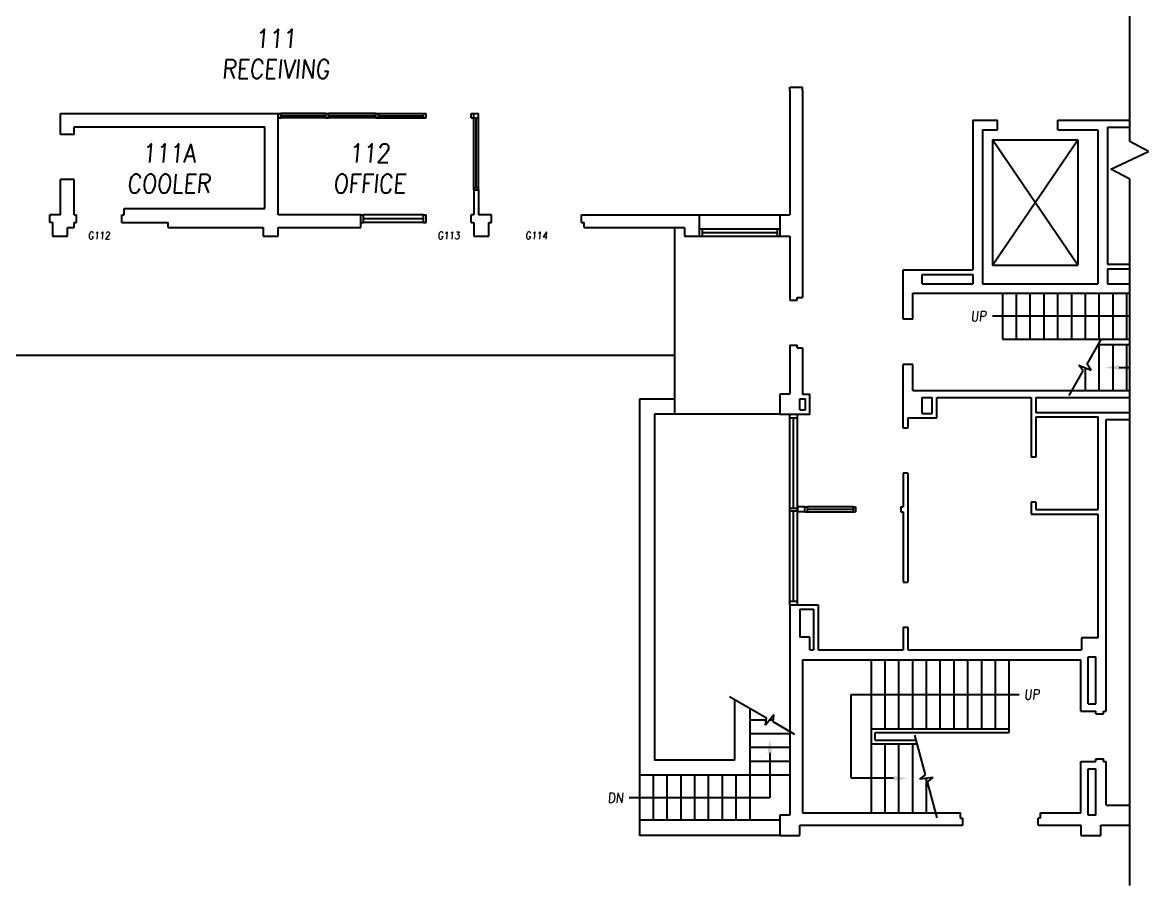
# Model space of a CAD drawing. Extents: x 1352 to 4778, y 442 to 3442.
# Drawn here: x 3756 to 4654, y 749 to 1437 of the extents above; entities that cross this region are included whole.
import ezdxf
from ezdxf.enums import TextEntityAlignment as Align

# ---------------------------------------------------------------- set-up
doc = ezdxf.new("R2010")
doc.units = 0
doc.header["$MEASUREMENT"] = 0
for name, color, linetype in [('A-BELOW', 111, 'CONTINUOUS'), ('A-FS-ID', 6, 'CONTINUOUS'), ('A-FS-NM', 6, 'CONTINUOUS'), ('A-GLAZ', 191, 'CONTINUOUS'), ('A-STRS', 4, 'CONTINUOUS'), ('A-WL-EX', 171, 'CONTINUOUS')]:
    doc.layers.add(name, color=color, linetype=linetype)
doc.styles.get("Standard").update_dxf_attribs({"font": 'romans.shx', "width": 0.85, "oblique": 5, "height": 15})

msp = doc.modelspace()

# ---------------------------------------------------------------- linework, layer by layer
at = {"layer": 'A-BELOW'}
for p, q in [((4639, 1342.12), (4639, 1902.12)), ((3998, 1364.62), (3962, 1364.62)), ((3998, 1361), (3962, 1361)), ((4038, 1364.62), (4000, 1364.62)), ((4038, 1361), (4000, 1361)), ((4040, 1364.62), (4076, 1364.62)), ((4040, 1361), (4076, 1361)), ((4116, 1305.62), (4116, 1361)), ((4119.63, 1305.62), (4119.63, 1361)), ((4654, 1334.12), (4639, 1342.12)), ((4624, 1320.12), (4654, 1334.12)), ((4639, 1312.12), (4624, 1320.12)), ((4639, 748.62), (4639, 1312.12)), ((4076, 1283.62), (4028, 1283.62)), ((4076, 1277.62), (4028, 1277.62)), ((4296, 1283.62), (4360, 1283.62)), ((4276, 1273.62), (4276, 1124.62)), ((4298, 1272.62), (4358, 1272.62)), ((4298, 1266.62), (4358, 1266.62)), ((4276, 1136.62), (4248, 1136.62)), ((4248, 1136.62), (4248, 788.62)), ((4360, 1124.62), (4260, 1124.62)), ((4260, 1124.62), (4260, 848.62)), ((4368, 1049.62), (4368, 1121.87)), ((4374, 1049.62), (4374, 1121.87)), ((4418.5, 1050.62), (4382, 1050.62)), ((4368, 975.37), (4368, 1047.62)), ((4374, 975.37), (4374, 1047.62)), ((4382, 1046.62), (4418.5, 1046.62)), ((4349.4, 882.12), (4320, 899.1)), ((4324, 896.79), (4324, 848.62)), ((4336, 889.86), (4336, 800.62)), ((4349.22, 880.62), (4336, 880.62)), ((4355.28, 884.79), (4348.73, 876.45)), ((4348.73, 876.45), (4349.4, 882.12)), ((4354.78, 880.62), (4352, 880.62)), ((4354.6, 879.12), (4355.28, 884.79)), ((4372, 869.07), (4354.6, 879.12)), ((4368, 869.62), (4336, 869.62)), ((4368, 858.62), (4336, 858.62)), ((4352, 854.37), (4352, 818.62)), ((4324, 848.62), (4260, 848.62)), ((4368, 847.62), (4336, 847.62)), ((4368, 836.62), (4248, 836.62)), ((4259, 836.62), (4259, 800.62)), ((4270, 836.62), (4270, 800.62)), ((4281, 836.62), (4281, 800.62)), ((4292, 836.62), (4292, 800.62)), ((4303, 836.62), (4303, 800.62)), ((4314, 836.62), (4314, 800.62)), ((4325, 836.62), (4325, 800.62)), ((4352, 818.62), (4240, 818.62)), ((4360, 800.62), (4248, 800.62)), ((4360, 788.62), (4248, 788.62))]:
    msp.add_line(p, q, dxfattribs=at)
at = {"layer": 'A-BELOW', "linetype": 'Continuous'}
msp.add_line((3610, 1171.62), (4276, 1171.62), dxfattribs=at)
at = {"layer": 'A-BELOW'}
msp.add_solid([(4350.13, 854.37), (4353.88, 854.37), (4352, 865.62)], dxfattribs=at)
at = {"layer": 'A-GLAZ'}
for p, q in [((3960, 1364.62), (3962, 1364.62)), ((3960, 1361), (3962, 1361)), ((3962, 1361), (3962, 1364.62)), ((3998, 1362.81), (3962, 1362.81)), ((3998, 1364.62), (4000, 1364.62)), ((3998, 1361), (3998, 1364.62)), ((3998, 1361), (4000, 1361)), ((4000, 1361), (4000, 1364.62)), ((4038, 1362.81), (4000, 1362.81)), ((4038, 1364.62), (4040, 1364.62)), ((4038, 1361), (4038, 1364.62)), ((4038, 1361), (4040, 1361)), ((4040, 1361), (4040, 1364.62)), ((4040, 1362.81), (4076, 1362.81)), ((4076, 1364.62), (4078, 1364.62)), ((4076, 1361), (4076, 1364.62)), ((4076, 1361), (4078, 1361)), ((4078, 1361), (4078, 1364.62)), ((4114, 1361), (4114, 1364.62)), ((4114, 1364.62), (4119.63, 1364.62)), ((4114, 1361), (4119.63, 1361)), ((4116, 1361), (4116, 1364.62)), ((4117.81, 1305.62), (4117.81, 1361)), ((4119.63, 1361), (4119.63, 1364.62)), ((4116, 1305.62), (4119.63, 1305.62)), ((4116, 1303.62), (4116, 1305.62)), ((4119.63, 1303.62), (4119.63, 1305.62)), ((4026, 1283.62), (4028, 1283.62)), ((4026, 1277.62), (4028, 1277.62)), ((4028, 1277.62), (4028, 1283.62)), ((4076, 1280.62), (4028, 1280.62)), ((4076, 1283.62), (4078, 1283.62)), ((4076, 1277.62), (4076, 1283.62)), ((4076, 1277.62), (4078, 1277.62)), ((4078, 1277.62), (4078, 1283.62)), ((4296, 1272.62), (4298, 1272.62)), ((4296, 1266.62), (4298, 1266.62)), ((4298, 1272.62), (4298, 1266.62)), ((4298, 1269.62), (4358, 1269.62)), ((4358, 1272.62), (4360, 1272.62)), ((4358, 1272.62), (4358, 1266.62)), ((4358, 1266.62), (4360, 1266.62)), ((4368, 1121.87), (4368, 1124.62)), ((4374, 1121.87), (4374, 1124.62)), ((4368, 1121.87), (4374, 1121.87)), ((4371, 1049.62), (4371, 1121.87)), ((4380, 1050.62), (4382, 1050.62)), ((4382, 1046.62), (4382, 1050.62)), ((4418.5, 1050.62), (4420.5, 1050.62)), ((4418.5, 1050.62), (4418.5, 1046.62)), ((4420.5, 1050.62), (4420.5, 1046.62)), ((4368, 1047.62), (4368, 1049.62)), ((4368, 1049.62), (4374, 1049.62)), ((4368, 1047.62), (4374, 1047.62)), ((4371, 975.37), (4371, 1047.62)), ((4374, 1047.62), (4374, 1049.62)), ((4380, 1046.62), (4382, 1046.62)), ((4418.5, 1048.62), (4382, 1048.62)), ((4418.5, 1046.62), (4420.5, 1046.62)), ((4368, 972.62), (4368, 975.37)), ((4368, 975.37), (4374, 975.37)), ((4374, 972.62), (4374, 975.37))]:
    msp.add_line(p, q, dxfattribs=at)
at = {"layer": 'A-STRS'}
for p, q in [((4529.63, 1343.62), (4529.63, 1243.62)), ((4529.63, 1243.62), (4597.63, 1343.62)), ((4597.63, 1243.62), (4529.63, 1343.62)), ((4597.63, 1343.62), (4597.63, 1243.62)), ((4639, 1202.87), (4529.5, 1202.87)), ((4537.5, 1184.62), (4639, 1184.62)), ((4605, 1164.47), (4616.35, 1184.12)), ((4614.04, 1180.12), (4639, 1180.12)), ((4590.65, 1139.62), (4602, 1159.27)), ((4598.58, 1163.85), (4608.42, 1159.9)), ((4602, 1159.27), (4598.58, 1163.85)), ((4608.42, 1159.9), (4605, 1164.47)), ((4630.75, 1161.87), (4639, 1161.87)), ((4417, 901.12), (4551, 901.12)), ((4433, 861.62), (4433, 873.62)), ((4433, 873.62), (4543, 873.62)), ((4543, 870.62), (4543, 873.62)), ((4436, 864.62), (4436, 870.62)), ((4436, 870.62), (4543, 870.62)), ((4436, 864.62), (4468.83, 864.62)), ((4476.22, 837.02), (4467.76, 868.62)), ((4433, 861.62), (4469.63, 861.62)), ((4471.74, 833.49), (4476.22, 837.02)), ((4450.75, 834.12), (4417, 834.12)), ((4482.27, 834.76), (4471.74, 833.49)), ((4477.78, 831.22), (4482.27, 834.76)), ((4485.44, 802.62), (4477.78, 831.22))]:
    msp.add_line(p, q, dxfattribs=at)
at = {"layer": 'A-STRS', "linetype": 'Continuous'}
for p, q in [((4529.63, 1343.62), (4597.63, 1343.62)), ((4529.63, 1243.62), (4597.63, 1243.62)), ((4537.5, 1221.12), (4537.5, 1184.62)), ((4548.5, 1221.12), (4548.5, 1184.62)), ((4559.5, 1221.12), (4559.5, 1184.62)), ((4570.5, 1221.12), (4570.5, 1184.62)), ((4581.5, 1221.12), (4581.5, 1184.62)), ((4592.5, 1221.12), (4592.5, 1184.62)), ((4603.5, 1221.12), (4603.5, 1184.62)), ((4614.5, 1221.12), (4614.5, 1184.62)), ((4625.5, 1221.12), (4625.5, 1184.62)), ((4636.5, 1221.12), (4636.5, 1184.62)), ((4614.5, 1180.12), (4614.5, 1143.62)), ((4625.5, 1180.12), (4625.5, 1143.62)), ((4636.5, 1180.12), (4636.5, 1143.62)), ((4603.5, 1161.87), (4603.5, 1143.62)), ((4433, 873.62), (4433, 928.62)), ((4444, 873.62), (4444, 928.62)), ((4455, 873.62), (4455, 928.62)), ((4466, 873.62), (4466, 928.62)), ((4477, 873.62), (4477, 928.62)), ((4488, 873.62), (4488, 928.62)), ((4499, 873.62), (4499, 928.62)), ((4510, 873.62), (4510, 928.62)), ((4521, 873.62), (4521, 928.62)), ((4532, 873.62), (4532, 928.62)), ((4543, 873.62), (4543, 928.62)), ((4417, 834.12), (4417, 901.12)), ((4433, 806.62), (4433, 861.62)), ((4444, 806.62), (4444, 861.62)), ((4455, 806.62), (4455, 861.62)), ((4466, 806.62), (4466, 861.62)), ((4477, 806.62), (4477, 834.12))]:
    msp.add_line(p, q, dxfattribs=at)
at = {"layer": 'A-STRS'}
for points in [[(4630.75, 1160), (4630.75, 1163.75), (4619.5, 1161.87)], [(4450.75, 836), (4450.75, 832.25), (4462, 834.12)]]:
    msp.add_solid(points, dxfattribs=at)
at = {"layer": 'A-WL-EX'}
for p, q in [((4368, 1382.87), (4368, 1385.62)), ((4368, 1385.62), (4378, 1385.62)), ((4368, 1382.87), (4368, 1283.62)), ((4378, 1382.87), (4378, 1385.62)), ((4378, 1382.87), (4378, 1217.62)), ((3786.5, 1347.87), (3786.5, 1364.62)), ((3786.5, 1364.62), (3960, 1364.62)), ((3960, 1283.62), (3960, 1364.62)), ((4514, 1359.25), (4514, 1239.75)), ((4533.63, 1351.62), (4533.63, 1359.25)), ((4581.63, 1351.62), (4581.63, 1359.25)), ((3797.25, 1347.87), (3786.5, 1347.87)), ((3797.25, 1347.87), (3797.25, 1353.87)), ((3797.25, 1353.87), (3949.25, 1353.87)), ((3949.25, 1288.75), (3949.25, 1353.87)), ((4521.63, 1351.62), (4521.63, 1228.75)), ((4613.63, 1351.62), (4613.63, 1228.75)), ((4621.25, 1353.62), (4621.25, 1244.25)), ((3797.25, 1311.87), (3786.5, 1311.87)), ((3786.5, 1283.62), (3786.5, 1311.87)), ((3797.25, 1283.62), (3797.25, 1311.87)), ((4116, 1303.62), (4119.63, 1303.62)), ((4116, 1303.62), (4116, 1283.62)), ((4119.63, 1303.62), (4119.63, 1283.62)), ((3837.25, 1283.62), (3837.25, 1288.75)), ((3837.25, 1288.75), (3949.25, 1288.75)), ((3786.5, 1283.62), (3778, 1283.62)), ((3778, 1277.62), (3778, 1283.62)), ((3780, 1277.62), (3778, 1277.62)), ((3797.25, 1283.62), (3799.25, 1283.62)), ((3797.25, 1277.62), (3799.25, 1277.62)), ((3797.25, 1273.62), (3797.25, 1277.62)), ((3799.25, 1277.62), (3799.25, 1283.62)), ((3835.25, 1283.62), (3837.25, 1283.62)), ((3835.25, 1277.62), (3835.25, 1283.62)), ((3835.25, 1277.62), (3872.25, 1277.62)), ((3872.25, 1273.62), (3872.25, 1277.62)), ((4026, 1283.62), (3960, 1283.62)), ((4026, 1273.62), (4026, 1283.62)), ((4114, 1277.62), (4114, 1283.62)), ((4114, 1277.62), (4116, 1277.62)), ((4128, 1277.62), (4130, 1277.62)), ((4130, 1277.62), (4130, 1283.62)), ((4202, 1277.62), (4202, 1283.62)), ((4202, 1283.62), (4296, 1283.62)), ((4202, 1277.62), (4204, 1277.62)), ((4204, 1273.62), (4204, 1277.62)), ((4360, 1283.62), (4360, 1266.62)), ((4360, 1283.62), (4368, 1283.62)), ((3792, 1273.62), (3797.25, 1273.62)), ((3872.25, 1273.62), (3948, 1273.62)), ((3960, 1273.62), (4026, 1273.62)), ((4204, 1273.62), (4284, 1273.62)), ((4360, 1266.62), (4368, 1266.62)), ((4368, 1266.62), (4368, 1215.62)), ((4458.5, 1239.75), (4514, 1239.75)), ((4458.5, 1200.37), (4458.5, 1239.75)), ((4621.25, 1240.62), (4621.25, 1228.75)), ((4473.5, 1236.12), (4514, 1236.12)), ((4514, 1236.12), (4514, 1228.75)), ((4466.13, 1200.37), (4466.13, 1221.12)), ((4466.13, 1221.12), (4639, 1221.12)), ((4473.5, 1228.75), (4514, 1228.75)), ((4521.63, 1228.75), (4613.63, 1228.75)), ((4621.25, 1228.75), (4639, 1228.75)), ((4368, 1215.62), (4373.75, 1215.62)), ((4373.75, 1217.62), (4378, 1217.62)), ((4373.75, 1215.62), (4373.75, 1217.62)), ((4466.13, 1200.37), (4458.5, 1200.37)), ((4368, 1179.62), (4368, 1140.62)), ((4368, 1179.62), (4373.75, 1179.62)), ((4373.75, 1177.62), (4373.75, 1179.62)), ((4373.75, 1177.62), (4378, 1177.62)), ((4378, 1177.62), (4378, 1140.62)), ((4466.13, 1164.37), (4458.5, 1164.37)), ((4458.5, 1113.62), (4458.5, 1164.37)), ((4466.13, 1143.62), (4466.13, 1164.37)), ((4378, 1140.62), (4384, 1140.62)), ((4384, 1124.62), (4384, 1140.62)), ((4466.13, 1143.62), (4639, 1143.62)), ((4376, 1137), (4380.38, 1137)), ((4380.38, 1128.25), (4380.38, 1137)), ((4473.5, 1138), (4481.5, 1138)), ((4481.5, 1125.25), (4481.5, 1138)), ((4485.13, 1121.62), (4485.13, 1138)), ((4485.13, 1138), (4560.5, 1138)), ((4560.5, 1138), (4560.5, 1090.47)), ((4564.13, 1138), (4564.13, 1126.12)), ((4564.13, 1138), (4639, 1138)), ((4360, 1124.62), (4384, 1124.62)), ((4376, 1128.25), (4380.38, 1128.25)), ((4473.5, 1125.25), (4481.5, 1125.25)), ((4564.13, 1126.12), (4639, 1126.12)), ((4564.13, 1122.5), (4564.13, 1090.47)), ((4564.13, 1122.5), (4614, 1122.5)), ((4614, 1048.5), (4614, 1122.5)), ((4462.13, 1113.62), (4458.5, 1113.62)), ((4462.13, 1121.62), (4462.13, 1113.62)), ((4462.13, 1121.62), (4485.13, 1121.62)), ((4620.13, 1120.37), (4639, 1120.37)), ((4620.13, 887.62), (4620.13, 1120.37)), ((4564.13, 1090.47), (4560.5, 1090.47)), ((4462.13, 1077.62), (4458.5, 1077.62)), ((4458.5, 1077.62), (4458.5, 1050.62)), ((4462.13, 1077.62), (4462.13, 990.62)), ((4380, 1050.62), (4374, 1050.62)), ((4374, 1050.62), (4374, 1046.62)), ((4380, 1046.62), (4380, 1050.62)), ((4456.5, 1050.62), (4458.5, 1050.62)), ((4456.5, 1050.62), (4456.5, 1046.62)), ((4564.13, 1054.47), (4560.5, 1054.47)), ((4560.5, 1054.47), (4560.5, 1044.87)), ((4564.13, 1054.47), (4564.13, 1048.5)), ((4380, 1046.62), (4374, 1046.62)), ((4456.5, 1046.62), (4458.5, 1046.62)), ((4458.5, 1046.62), (4458.5, 990.62)), ((4560.5, 1044.87), (4614, 1044.87)), ((4564.13, 1048.5), (4614, 1048.5)), ((4614, 946.12), (4614, 1044.87)), ((4458.5, 990.62), (4462.13, 990.62)), ((4368, 972.62), (4390.63, 972.62)), ((4368, 972.62), (4368, 804.62)), ((4390.63, 972.62), (4390.63, 936.62)), ((4376, 969), (4387, 969)), ((4376, 969), (4376, 946.62)), ((4387, 969), (4387, 936.62)), ((4458.5, 954.62), (4462.13, 954.62)), ((4458.5, 954.62), (4458.5, 936.62)), ((4462.13, 954.62), (4462.13, 936.62)), ((4384, 936.62), (4387, 936.62)), ((4390.63, 936.62), (4458.5, 936.62)), ((4462.13, 936.62), (4600.5, 936.62)), ((4378, 928.62), (4378, 806.62)), ((4378, 928.62), (4600, 928.62)), ((4600, 887.62), (4600, 928.62)), ((4606, 893.62), (4606, 931.12)), ((4612, 893.62), (4612, 931.12)), ((4606, 893.62), (4612, 893.62)), ((4600, 887.62), (4612, 887.62)), ((4612, 885.62), (4612, 887.62)), ((4612, 885.62), (4612, 887.62)), ((4612, 885.62), (4618, 885.62)), ((4618, 887.62), (4620.13, 887.62)), ((4618, 885.62), (4618, 887.62)), ((4600, 847.62), (4612, 847.62)), ((4600, 806.62), (4600, 847.62)), ((4612, 847.62), (4612, 849.62)), ((4612, 849.62), (4618, 849.62)), ((4612, 847.62), (4612, 849.62)), ((4618, 847.62), (4618, 849.62)), ((4618, 847.62), (4620.13, 847.62)), ((4620.13, 812.62), (4620.13, 847.62)), ((4606, 841.62), (4612, 841.62)), ((4606, 804.62), (4606, 841.62)), ((4612, 804.62), (4612, 841.62)), ((4620.13, 812.62), (4639, 812.62)), ((4378, 806.62), (4504, 806.62)), ((4504, 802.37), (4504, 806.62)), ((4504, 802.37), (4506, 802.37)), ((4506, 796.62), (4506, 802.37)), ((4568, 802.37), (4566, 802.37)), ((4566, 796.62), (4566, 802.37)), ((4568, 802.37), (4568, 806.62)), ((4568, 806.62), (4600, 806.62)), ((4376, 796.62), (4506, 796.62)), ((4566, 796.62), (4600, 796.62)), ((4616, 796.62), (4639, 796.62))]:
    msp.add_line(p, q, dxfattribs=at)
at = {"layer": 'A-WL-EX', "linetype": 'Continuous'}
for p, q in [((4514, 1359.25), (4533.63, 1359.25)), ((4581.63, 1359.25), (4639, 1359.25)), ((4521.63, 1351.62), (4533.63, 1351.62)), ((4581.63, 1351.62), (4613.63, 1351.62)), ((4621.25, 1353.62), (4639, 1353.62)), ((3780, 1277.62), (3780, 1266.62)), ((4116, 1283.62), (4114, 1283.62)), ((4116, 1277.62), (4116, 1266.62)), ((4130, 1283.62), (4119.63, 1283.62)), ((4128, 1266.62), (4128, 1277.62)), ((4296, 1266.62), (4296, 1283.62)), ((3780, 1266.62), (3792, 1266.62)), ((3792, 1266.62), (3792, 1273.62)), ((3948, 1273.62), (3948, 1266.62)), ((3948, 1266.62), (3960, 1266.62)), ((3960, 1266.62), (3960, 1273.62)), ((4116, 1266.62), (4128, 1266.62)), ((4284, 1273.62), (4284, 1266.62)), ((4284, 1266.62), (4296, 1266.62)), ((4621.25, 1244.25), (4639, 1244.25)), ((4621.25, 1240.62), (4639, 1240.62)), ((4473.5, 1228.75), (4473.5, 1236.12)), ((4368, 1140.62), (4360, 1140.62)), ((4360, 1140.62), (4360, 1124.62)), ((4376, 1128.25), (4376, 1137)), ((4473.5, 1125.25), (4473.5, 1138)), ((4384, 946.62), (4376, 946.62)), ((4384, 936.62), (4384, 946.62)), ((4614, 946.12), (4600.5, 946.12)), ((4600.5, 946.12), (4600.5, 936.62)), ((4606, 931.12), (4612, 931.12)), ((4368, 804.62), (4360, 804.62)), ((4360, 804.62), (4360, 788.62)), ((4612, 804.62), (4606, 804.62)), ((4376, 788.62), (4376, 796.62)), ((4600, 796.62), (4600, 788.62)), ((4616, 788.62), (4616, 796.62)), ((4360, 788.62), (4376, 788.62)), ((4600, 788.62), (4616, 788.62))]:
    msp.add_line(p, q, dxfattribs=at)

# ---------------------------------------------------------------- texts
at = {"layer": 'A-BELOW', "oblique": 5, "width": 0.85}
msp.add_text('DN', height=8, dxfattribs=at).set_placement((4229, 818.62), align=Align.MIDDLE)
at = {"layer": 'A-FS-ID', "oblique": 5, "width": 0.85}
for s, height, p in [('111', 15, (3958, 1424.36)), ('111A', 15, (3872.75, 1332.96)), ('112', 15, (4032.75, 1332.96)), ('G112', 6, (3817.25, 1267.26)), ('G113', 6, (4096, 1267.26)), ('G114', 6, (4166, 1267.26))]:
    msp.add_text(s, height=height, dxfattribs=at).set_placement(p, align=Align.MIDDLE)
at = {"layer": 'A-FS-NM', "oblique": 5, "width": 0.85}
for s, p in [('RECEIVING', (3958, 1400.07)), ('COOLER', (3872.75, 1308.67)), ('OFFICE', (4032.75, 1308.67))]:
    msp.add_text(s, height=15, dxfattribs=at).set_placement(p, align=Align.MIDDLE)
at = {"layer": 'A-STRS', "oblique": 5, "width": 0.85}
for p in [(4518.5, 1202.87), (4561, 901.12)]:
    msp.add_text('UP', height=8, dxfattribs=at).set_placement(p, align=Align.MIDDLE)

doc.saveas('drawing.dxf')
